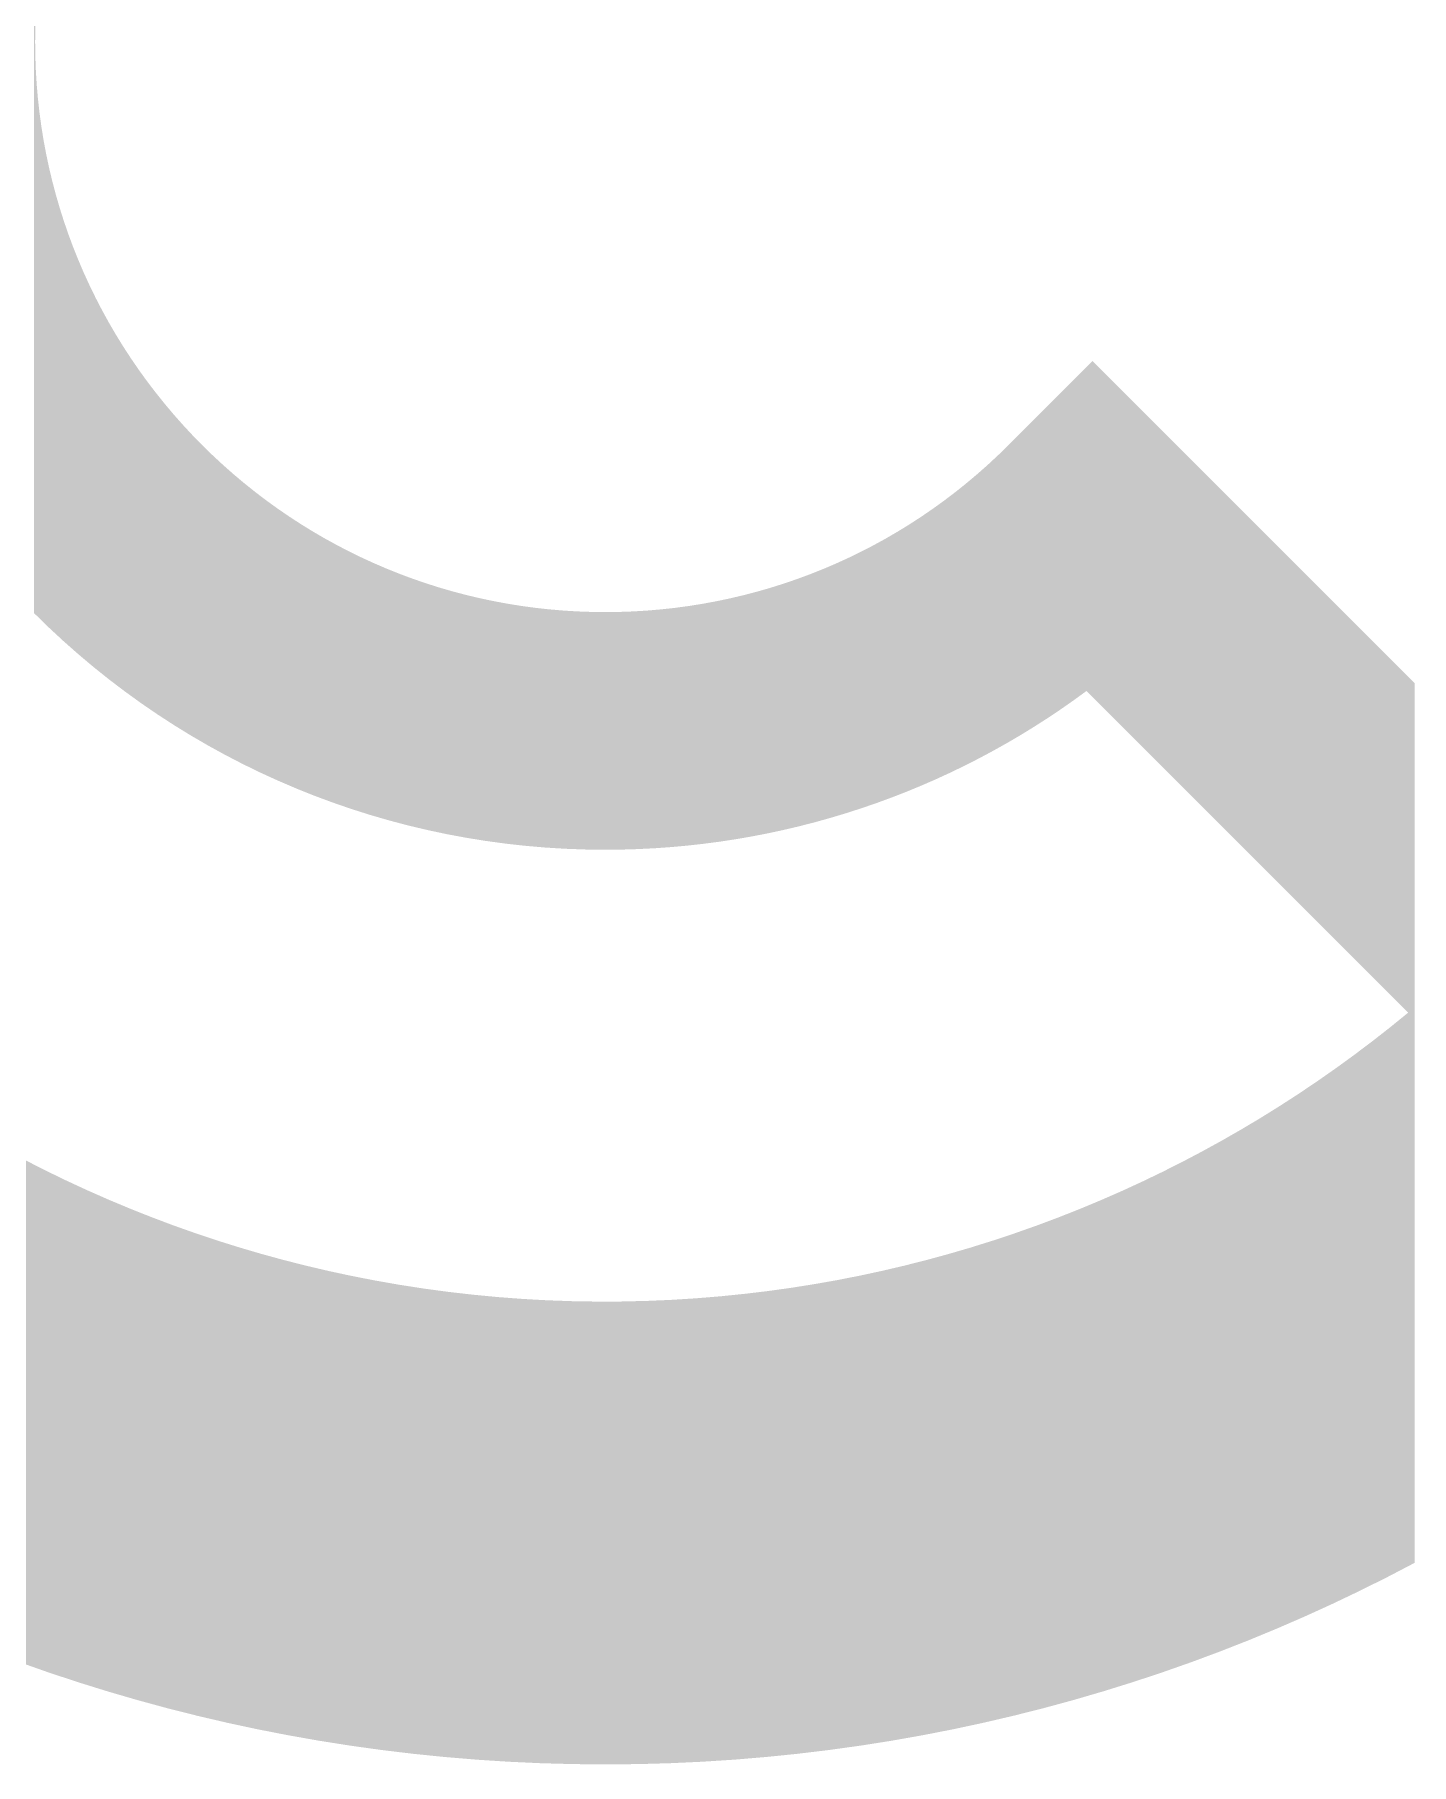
# Model space of a CAD drawing. Extents: x -428 to -172, y -41 to 60.
# Drawn here: x -302.97 to -295.82, y -8.94 to 0.04 of the extents above; entities that cross this region are included whole.
import ezdxf

# ---------------------------------------------------------------- set-up
doc = ezdxf.new("R2010")
doc.units = 0
doc.layers.add('ACRYLIC_BOTTOM$GRAVING', color=7, linetype='CONTINUOUS')

# ---------------------------------------------------------------- blocks, each defined once
blk = doc.blocks.new('*U3')
at = {"layer": 'ACRYLIC_BOTTOM$GRAVING', "linetype": 'CONTINUOUS'}
for points in [[(-302.9638, -2.9689), (-302.9694, 2.9635), (-302.9638, 2.969)], [(-302.9694, -2.9635), (-302.9694, 2.9635), (-302.9638, -2.9689)], [(-302.9638, 0), (-302.9638, 2.969), (-302.9629, 0.0759)], [(-302.9638, -2.9689), (-302.9638, 0), (-302.9629, -2.9698)], [(-302.9629, -2.9698), (-302.9638, 0), (-302.9629, -0.0737)], [(-302.9629, -2.9698), (-302.9629, -0.0737), (-302.9602, -2.9724)], [(-302.9602, -2.9724), (-302.9629, -0.0737), (-302.9602, -0.1472)], [(-302.9602, -2.9724), (-302.9602, -0.1472), (-302.9557, -2.9768)], [(-302.9557, -2.9768), (-302.9602, -0.1472), (-302.9557, -0.2203)], [(-302.9557, -2.9768), (-302.9557, -0.2203), (-302.9495, -2.983)], [(-302.9495, -2.983), (-302.9557, -0.2203), (-302.9495, -0.2932)], [(-302.9495, -2.983), (-302.9495, -0.2932), (-302.9414, -2.9908)], [(-302.9414, -2.9908), (-302.9495, -0.2932), (-302.9414, -0.3657)], [(-302.9414, -2.9908), (-302.9414, -0.3657), (-302.9316, -3.0004)], [(-302.9316, -3.0004), (-302.9414, -0.3657), (-302.9316, -0.4378)], [(-302.9316, -3.0004), (-302.9316, -0.4378), (-302.9201, -3.0117)], [(-302.9201, -3.0117), (-302.9316, -0.4378), (-302.9201, -0.5095)], [(-302.9201, -3.0117), (-302.9201, -0.5095), (-302.9068, -3.0246)], [(-302.9068, -3.0246), (-302.9201, -0.5095), (-302.9068, -0.5808)], [(-302.9068, -3.0246), (-302.9068, -0.5808), (-302.8947, -3.0364)], [(-302.8947, -3.0364), (-302.9068, -0.5808), (-302.8947, -0.6376)], [(-302.8947, -3.0364), (-302.8947, -0.6376), (-302.8918, -3.0391)], [(-302.8918, -3.0391), (-302.8947, -0.6376), (-302.8918, -0.6516)], [(-302.8918, -3.0391), (-302.8918, -0.6516), (-302.875, -3.0547)], [(-302.875, -3.0547), (-302.8918, -0.6516), (-302.875, -0.7219)], [(-302.875, -3.0547), (-302.875, -0.7219), (-302.8566, -3.0718)], [(-302.8566, -3.0718), (-302.875, -0.7219), (-302.8566, -0.7917)], [(-302.8566, -3.0718), (-302.8566, -0.7917), (-302.8365, -3.0904)], [(-302.8365, -3.0904), (-302.8566, -0.7917), (-302.8365, -0.861)], [(-302.8365, -3.0904), (-302.8365, -0.861), (-302.8185, -3.1072)], [(-302.8185, -3.1072), (-302.8365, -0.861), (-302.8185, -0.9179)], [(-302.8185, -3.1072), (-302.8185, -0.9179), (-302.8147, -3.1105)], [(-302.8147, -3.1105), (-302.8185, -0.9179), (-302.8147, -0.9297)], [(-302.8147, -3.1105), (-302.8147, -0.9297), (-302.7913, -3.1312)], [(-302.7913, -3.1312), (-302.8147, -0.9297), (-302.7913, -0.9979)], [(-302.7913, -3.1312), (-302.7913, -0.9979), (-302.7662, -3.1534)], [(-302.7662, -3.1534), (-302.7913, -0.9979), (-302.7662, -1.0654)], [(-302.7662, -3.1534), (-302.7662, -1.0654), (-302.7407, -3.1759)], [(-302.7407, -3.1759), (-302.7662, -1.0654), (-302.7407, -1.129)], [(-302.7407, -3.1759), (-302.7407, -1.129), (-302.7394, -3.177)], [(-302.7394, -3.177), (-302.7407, -1.129), (-302.7394, -1.1322)], [(-302.7394, -3.177), (-302.7394, -1.1322), (-302.7111, -3.2009)], [(-302.7111, -3.2009), (-302.7394, -1.1322), (-302.7111, -1.1984)], [(-302.7111, -3.2009), (-302.7111, -1.1984), (-302.6811, -3.2261)], [(-302.6811, -3.2261), (-302.7111, -1.1984), (-302.6811, -1.2639)], [(-302.6811, -3.2261), (-302.6811, -1.2639), (-302.6615, -3.2426)], [(-302.6615, -3.2426), (-302.6811, -1.2639), (-302.6615, -1.304)], [(-302.6615, -3.2426), (-302.6615, -1.304), (-302.6495, -3.2522)], [(-302.6495, -3.2522), (-302.6615, -1.304), (-302.6495, -1.3286)], [(-302.6495, -3.2522), (-302.6495, -1.3286), (-302.6163, -3.2788)], [(-302.6163, -3.2788), (-302.6495, -1.3286), (-302.6163, -1.3926)], [(-302.6163, -3.2788), (-302.6163, -1.3926), (-302.5815, -3.3066)], [(-302.5815, -3.3066), (-302.6163, -1.3926), (-302.5815, -1.4558)], [(-302.5815, -3.3066), (-302.5815, -1.4558), (-302.5808, -3.3071)], [(-302.5808, -3.3071), (-302.5815, -1.4558), (-302.5808, -1.457)], [(-302.5808, -3.3071), (-302.5808, -1.457), (-302.5451, -3.3343)], [(-302.5451, -3.3343), (-302.5808, -1.457), (-302.5451, -1.5182)], [(-302.5451, -3.3343), (-302.5451, -1.5182), (-302.5072, -3.3631)], [(-302.5072, -3.3631), (-302.5451, -1.5182), (-302.5072, -1.5798)], [(-302.5072, -3.3631), (-302.5072, -1.5798), (-302.4988, -3.3695)], [(-302.4988, -3.3695), (-302.5072, -1.5798), (-302.4988, -1.5928)], [(-302.4988, -3.3695), (-302.4988, -1.5928), (-302.4677, -3.3919)], [(-302.4677, -3.3919), (-302.4988, -1.5928), (-302.4677, -1.6405)], [(-302.4677, -3.3919), (-302.4677, -1.6405), (-302.4267, -3.4216)], [(-302.4267, -3.4216), (-302.4677, -1.6405), (-302.4267, -1.7003)], [(-302.4267, -3.4216), (-302.4267, -1.7003), (-302.4154, -3.4298)], [(-302.4154, -3.4298), (-302.4267, -1.7003), (-302.4154, -1.716)], [(-297.51, -3.3675), (-297.5779, -1.7552), (-297.51, -1.6873)], [(-297.4782, -3.3993), (-297.51, -1.6873), (-297.4782, -1.6555)], [(-297.51, -3.3675), (-297.51, -1.6873), (-297.4782, -3.3993)], [(-297.4782, -3.3993), (-297.4782, -1.6555), (-295.8412, -5.0363)], [(-295.8412, -5.0363), (-297.4782, -1.6555), (-295.8412, -3.2924)], [(-302.4154, -3.4298), (-302.4154, -1.716), (-302.3842, -3.4512)], [(-302.3842, -3.4512), (-302.4154, -1.716), (-302.3842, -1.7592)], [(-302.3842, -3.4512), (-302.3842, -1.7592), (-302.3401, -3.4814)], [(-302.3401, -3.4814), (-302.3842, -1.7592), (-302.3401, -1.8171)], [(-297.5779, -3.4169), (-297.6466, -1.8238), (-297.5779, -1.7552)], [(-297.5779, -3.4169), (-297.5779, -1.7552), (-297.51, -3.3675)], [(-302.3401, -3.4814), (-302.3401, -1.8171), (-302.3306, -3.4879)], [(-302.3306, -3.4879), (-302.3401, -1.8171), (-302.3306, -1.829)], [(-302.3306, -3.4879), (-302.3306, -1.829), (-302.2946, -3.5113)], [(-302.2946, -3.5113), (-302.3306, -1.829), (-302.2946, -1.874)], [(-302.2946, -3.5113), (-302.2946, -1.874), (-302.2475, -3.5419)], [(-302.2475, -3.5419), (-302.2946, -1.874), (-302.2475, -1.93)], [(-297.6466, -3.4648), (-297.716, -1.8932), (-297.6466, -1.8238)], [(-297.6466, -3.4648), (-297.6466, -1.8238), (-297.5779, -3.4169)], [(-302.2475, -3.5419), (-302.2475, -1.93), (-302.2446, -3.5438)], [(-302.2446, -3.5438), (-302.2475, -1.93), (-302.2446, -1.9333)], [(-302.2446, -3.5438), (-302.2446, -1.9333), (-302.199, -3.5719)], [(-302.199, -3.5719), (-302.2446, -1.9333), (-302.199, -1.9849)], [(-297.7861, -3.556), (-297.8568, -2.0341), (-297.7861, -1.9633)], [(-297.716, -3.5111), (-297.7861, -1.9633), (-297.716, -1.8932)], [(-297.7861, -3.556), (-297.7861, -1.9633), (-297.716, -3.5111)], [(-297.716, -3.5111), (-297.716, -1.8932), (-297.6466, -3.4648)], [(-302.199, -3.5719), (-302.199, -1.9849), (-302.1574, -3.5976)], [(-302.1574, -3.5976), (-302.199, -1.9849), (-302.1574, -2.0298)], [(-302.1574, -3.5976), (-302.1574, -2.0298), (-302.149, -3.6024)], [(-302.149, -3.6024), (-302.1574, -2.0298), (-302.149, -2.0388)], [(-302.149, -3.6024), (-302.149, -2.0388), (-302.0975, -3.6324)], [(-302.0975, -3.6324), (-302.149, -2.0388), (-302.0975, -2.0915)], [(-297.8568, -3.5993), (-297.9143, -2.0915), (-297.8568, -2.0341)], [(-297.8568, -3.5993), (-297.8568, -2.0341), (-297.7861, -3.556)], [(-302.0975, -3.6324), (-302.0975, -2.0915), (-302.0689, -3.6491)], [(-302.0689, -3.6491), (-302.0975, -2.0915), (-302.0689, -2.1195)], [(-302.0689, -3.6491), (-302.0689, -2.1195), (-302.0448, -3.6623)], [(-302.0448, -3.6623), (-302.0689, -2.1195), (-302.0448, -2.143)], [(-302.0448, -3.6623), (-302.0448, -2.143), (-301.9909, -3.692)], [(-301.9909, -3.692), (-302.0448, -2.143), (-301.9909, -2.193)], [(-297.9679, -3.6631), (-298.0004, -2.174), (-297.9679, -2.1438)], [(-297.9283, -3.641), (-297.9679, -2.1438), (-297.9283, -2.1052)], [(-297.9679, -3.6631), (-297.9679, -2.1438), (-297.9283, -3.641)], [(-297.9143, -3.6329), (-297.9283, -2.1052), (-297.9143, -2.0915)], [(-297.9283, -3.641), (-297.9283, -2.1052), (-297.9143, -3.6329)], [(-297.9143, -3.6329), (-297.9143, -2.0915), (-297.8568, -3.5993)], [(-301.9909, -3.692), (-301.9909, -2.193), (-301.9793, -3.6984)], [(-301.9793, -3.6984), (-301.9909, -2.193), (-301.9793, -2.2033)], [(-301.9793, -3.6984), (-301.9793, -2.2033), (-301.936, -3.7208)], [(-301.936, -3.7208), (-301.9793, -2.2033), (-301.936, -2.2416)], [(-301.936, -3.7208), (-301.936, -2.2416), (-301.8886, -3.7454)], [(-301.8886, -3.7454), (-301.936, -2.2416), (-301.8886, -2.2815)], [(-298.078, -3.7225), (-298.1344, -2.291), (-298.078, -2.2436)], [(-298.073, -3.72), (-298.078, -2.2436), (-298.073, -2.2392)], [(-298.078, -3.7225), (-298.078, -2.2436), (-298.073, -3.72)], [(-298.0224, -3.693), (-298.073, -2.2392), (-298.0224, -2.1945)], [(-298.073, -3.72), (-298.073, -2.2392), (-298.0224, -3.693)], [(-298.0004, -3.6813), (-298.0224, -2.1945), (-298.0004, -2.174)], [(-298.0224, -3.693), (-298.0224, -2.1945), (-298.0004, -3.6813)], [(-298.0004, -3.6813), (-298.0004, -2.174), (-297.9679, -3.6631)], [(-301.8886, -3.7454), (-301.8886, -2.2815), (-301.8801, -3.7496)], [(-301.8801, -3.7496), (-301.8886, -2.2815), (-301.8801, -2.2887)], [(-301.8801, -3.7496), (-301.8801, -2.2887), (-301.8232, -3.7773)], [(-301.8232, -3.7773), (-301.8801, -2.2887), (-301.8232, -2.3342)], [(-298.1463, -3.7572), (-298.1917, -2.3368), (-298.1463, -2.3005)], [(-298.1344, -3.7511), (-298.1463, -2.3005), (-298.1344, -2.291)], [(-298.1463, -3.7572), (-298.1463, -2.3005), (-298.1344, -3.7511)], [(-298.1344, -3.7511), (-298.1344, -2.291), (-298.078, -3.7225)], [(-301.8232, -3.7773), (-301.8232, -2.3342), (-301.7968, -3.7902)], [(-301.7968, -3.7902), (-301.8232, -2.3342), (-301.7968, -2.3543)], [(-301.7968, -3.7902), (-301.7968, -2.3543), (-301.7652, -3.8047)], [(-301.7652, -3.8047), (-301.7968, -2.3543), (-301.7652, -2.3783)], [(-301.7652, -3.8047), (-301.7652, -2.3783), (-301.7064, -3.8316)], [(-301.7064, -3.8316), (-301.7652, -2.3783), (-301.7064, -2.4208)], [(-301.7064, -3.8316), (-301.7064, -2.4208), (-301.7039, -3.8327)], [(-301.7039, -3.8327), (-301.7064, -2.4208), (-301.7039, -2.4225)], [(-301.7039, -3.8327), (-301.7039, -2.4225), (-301.6465, -3.8573)], [(-301.6465, -3.8573), (-301.7039, -2.4225), (-301.6465, -2.4619)], [(-298.2945, -3.827), (-298.309, -2.4235), (-298.2945, -2.4132)], [(-298.2499, -3.8065), (-298.2945, -2.4132), (-298.2499, -2.381)], [(-298.2945, -3.827), (-298.2945, -2.4132), (-298.2499, -3.8065)], [(-298.2202, -3.7929), (-298.2499, -2.381), (-298.2202, -2.3584)], [(-298.2499, -3.8065), (-298.2499, -2.381), (-298.2202, -3.7929)], [(-298.1917, -3.7791), (-298.2202, -2.3584), (-298.1917, -2.3368)], [(-298.2202, -3.7929), (-298.2202, -2.3584), (-298.1917, -3.7791)], [(-298.1917, -3.7791), (-298.1917, -2.3368), (-298.1463, -3.7572)], [(-301.6465, -3.8573), (-301.6465, -2.4619), (-301.6101, -3.8729)], [(-301.6101, -3.8729), (-301.6465, -2.4619), (-301.6101, -2.4856)], [(-301.6101, -3.8729), (-301.6101, -2.4856), (-301.5859, -3.8826)], [(-301.5859, -3.8826), (-301.6101, -2.4856), (-301.5859, -2.5014)], [(-301.5859, -3.8826), (-301.5859, -2.5014), (-301.5243, -3.9073)], [(-301.5243, -3.9073), (-301.5859, -2.5014), (-301.5243, -2.5393)], [(-298.4294, -3.8843), (-298.4448, -2.5133), (-298.4294, -2.5038)], [(-298.3695, -3.8596), (-298.4294, -2.5038), (-298.3695, -2.4649)], [(-298.4294, -3.8843), (-298.4294, -2.5038), (-298.3695, -3.8596)], [(-298.3688, -3.8593), (-298.3695, -2.4649), (-298.3688, -2.4645)], [(-298.3695, -3.8596), (-298.3695, -2.4649), (-298.3688, -3.8593)], [(-298.309, -3.8333), (-298.3688, -2.4645), (-298.309, -2.4235)], [(-298.3688, -3.8593), (-298.3688, -2.4645), (-298.309, -3.8333)], [(-298.309, -3.8333), (-298.309, -2.4235), (-298.2945, -3.827)], [(-301.5243, -3.9073), (-301.5243, -2.5393), (-301.5153, -3.9108)], [(-301.5153, -3.9108), (-301.5243, -2.5393), (-301.5153, -2.5445)], [(-301.5153, -3.9108), (-301.5153, -2.5445), (-301.4619, -3.9307)], [(-301.4619, -3.9307), (-301.5153, -2.5445), (-301.4619, -2.5757)], [(-301.4619, -3.9307), (-301.4619, -2.5757), (-301.4196, -3.9464)], [(-301.4196, -3.9464), (-301.4619, -2.5757), (-301.4196, -2.5989)], [(-301.4196, -3.9464), (-301.4196, -2.5989), (-301.3987, -3.9536)], [(-301.3987, -3.9536), (-301.4196, -2.5989), (-301.3987, -2.6104)], [(-298.597, -3.9482), (-298.6154, -2.6119), (-298.597, -2.6018)], [(-298.5527, -3.9319), (-298.597, -2.6018), (-298.5527, -2.5775)], [(-298.597, -3.9482), (-298.597, -2.6018), (-298.5527, -3.9319)], [(-298.5207, -3.9202), (-298.5527, -2.5775), (-298.5207, -2.5589)], [(-298.5527, -3.9319), (-298.5527, -2.5775), (-298.5207, -3.9202)], [(-298.4907, -3.9085), (-298.5207, -2.5589), (-298.4907, -2.5414)], [(-298.5207, -3.9202), (-298.5207, -2.5589), (-298.4907, -3.9085)], [(-298.4448, -3.8907), (-298.4907, -2.5414), (-298.4448, -2.5133)], [(-298.4907, -3.9085), (-298.4907, -2.5414), (-298.4448, -3.8907)], [(-298.4448, -3.8907), (-298.4448, -2.5133), (-298.4294, -3.8843)], [(-301.3987, -3.9536), (-301.3987, -2.6104), (-301.3346, -3.9757)], [(-301.3346, -3.9757), (-301.3987, -2.6104), (-301.3346, -2.6437)], [(-301.3346, -3.9757), (-301.3346, -2.6437), (-301.323, -3.9797)], [(-301.323, -3.9797), (-301.3346, -2.6437), (-301.323, -2.6493)], [(-301.323, -3.9797), (-301.323, -2.6493), (-301.2699, -3.9965)], [(-301.2699, -3.9965), (-301.323, -2.6493), (-301.2699, -2.6753)], [(-301.2699, -3.9965), (-301.2699, -2.6753), (-301.2256, -4.0106)], [(-301.2256, -4.0106), (-301.2699, -2.6753), (-301.2256, -2.6955)], [(-298.7549, -4.0009), (-298.8072, -2.7053), (-298.7549, -2.6814)], [(-298.7427, -3.9969), (-298.7549, -2.6814), (-298.7427, -2.6758)], [(-298.7549, -4.0009), (-298.7549, -2.6814), (-298.7427, -3.9969)], [(-298.6787, -3.9762), (-298.7427, -2.6758), (-298.6787, -2.6446)], [(-298.7427, -3.9969), (-298.7427, -2.6758), (-298.6787, -3.9762)], [(-298.6738, -3.9746), (-298.6787, -2.6446), (-298.6738, -2.6421)], [(-298.6787, -3.9762), (-298.6787, -2.6446), (-298.6738, -3.9746)], [(-298.6154, -3.9545), (-298.6738, -2.6421), (-298.6154, -2.6119)], [(-298.6738, -3.9746), (-298.6738, -2.6421), (-298.6154, -3.9545)], [(-298.6154, -3.9545), (-298.6154, -2.6119), (-298.597, -3.9482)], [(-301.2256, -4.0106), (-301.2256, -2.6955), (-301.2044, -4.0167)], [(-301.2044, -4.0167), (-301.2256, -2.6955), (-301.2044, -2.7053)], [(-301.2044, -4.0167), (-301.2044, -2.7053), (-301.1382, -4.0359)], [(-301.1382, -4.0359), (-301.2044, -2.7053), (-301.1382, -2.7337)], [(-301.1382, -4.0359), (-301.1382, -2.7337), (-301.1274, -4.0391)], [(-301.1274, -4.0391), (-301.1382, -2.7337), (-301.1274, -2.738)], [(-301.1274, -4.0391), (-301.1274, -2.738), (-301.0713, -4.0539)], [(-301.0713, -4.0539), (-301.1274, -2.738), (-301.0713, -2.7604)], [(-301.0713, -4.0539), (-301.0713, -2.7604), (-301.0284, -4.0652)], [(-301.0284, -4.0652), (-301.0713, -2.7604), (-301.0284, -2.7764)], [(-301.0284, -4.0652), (-301.0284, -2.7764), (-301.0038, -4.071)], [(-301.0038, -4.071), (-301.0284, -2.7764), (-301.0038, -2.7855)], [(-298.9403, -4.0539), (-299.0007, -2.7828), (-298.9403, -2.7604)], [(-298.9184, -4.0483), (-298.9403, -2.7604), (-298.9184, -2.7516)], [(-298.9403, -4.0539), (-298.9403, -2.7604), (-298.9184, -4.0483)], [(-298.8723, -4.0354), (-298.9184, -2.7516), (-298.8723, -2.7332)], [(-298.9184, -4.0483), (-298.9184, -2.7516), (-298.8723, -4.0354)], [(-298.8365, -4.0254), (-298.8723, -2.7332), (-298.8365, -2.7179)], [(-298.8723, -4.0354), (-298.8723, -2.7332), (-298.8365, -4.0254)], [(-298.8072, -4.0166), (-298.8365, -2.7179), (-298.8072, -2.7053)], [(-298.8365, -4.0254), (-298.8365, -2.7179), (-298.8072, -4.0166)], [(-298.8072, -4.0166), (-298.8072, -2.7053), (-298.7549, -4.0009)], [(-301.0038, -4.071), (-301.0038, -2.7855), (-300.9356, -4.0872)], [(-300.9356, -4.0872), (-301.0038, -2.7855), (-300.9356, -2.809)], [(-300.9356, -4.0872), (-300.9356, -2.809), (-300.9287, -4.0889)], [(-300.9287, -4.0889), (-300.9356, -2.809), (-300.9287, -2.8112)], [(-300.9287, -4.0889), (-300.9287, -2.8112), (-300.8669, -4.102)], [(-300.8669, -4.102), (-300.9287, -2.8112), (-300.8669, -2.8308)], [(-300.8669, -4.102), (-300.8669, -2.8308), (-300.8284, -4.1102)], [(-300.8284, -4.1102), (-300.8669, -2.8308), (-300.8284, -2.8419)], [(-300.8284, -4.1102), (-300.8284, -2.8419), (-300.7976, -4.1159)], [(-300.7976, -4.1159), (-300.8284, -2.8419), (-300.7976, -2.8509)], [(-300.7976, -4.1159), (-300.7976, -2.8509), (-300.7277, -4.1289)], [(-300.7277, -4.1289), (-300.7976, -2.8509), (-300.7277, -2.8693)], [(-300.7277, -4.1289), (-300.7277, -2.8693), (-300.7274, -4.129)], [(-300.7274, -4.129), (-300.7277, -2.8693), (-300.7274, -2.8694)], [(-300.7274, -4.129), (-300.7274, -2.8694), (-300.6574, -4.1403)], [(-300.6574, -4.1403), (-300.7274, -2.8694), (-300.6574, -2.886)], [(-299.288, -4.1294), (-299.3329, -2.8808), (-299.288, -2.8702)], [(-299.2495, -4.1227), (-299.288, -2.8702), (-299.2495, -2.8601)], [(-299.288, -4.1294), (-299.288, -2.8702), (-299.2495, -4.1227)], [(-299.2176, -4.1166), (-299.2495, -2.8601), (-299.2176, -2.8518)], [(-299.2495, -4.1227), (-299.2495, -2.8601), (-299.2176, -4.1166)], [(-299.1663, -4.1067), (-299.2176, -2.8518), (-299.1663, -2.837)], [(-299.2176, -4.1166), (-299.2176, -2.8518), (-299.1663, -4.1067)], [(-299.1476, -4.1027), (-299.1663, -2.837), (-299.1476, -2.8316)], [(-299.1663, -4.1067), (-299.1663, -2.837), (-299.1476, -4.1027)], [(-299.0833, -4.0889), (-299.1476, -2.8316), (-299.0833, -2.8113)], [(-299.1476, -4.1027), (-299.1476, -2.8316), (-299.0833, -4.0889)], [(-299.078, -4.0876), (-299.0833, -2.8113), (-299.078, -2.8096)], [(-299.0833, -4.0889), (-299.0833, -2.8113), (-299.078, -4.0876)], [(-299.0089, -4.0714), (-299.078, -2.8096), (-299.0089, -2.7859)], [(-299.078, -4.0876), (-299.078, -2.8096), (-299.0089, -4.0714)], [(-299.0007, -4.0694), (-299.0089, -2.7859), (-299.0007, -2.7828)], [(-299.0089, -4.0714), (-299.0089, -2.7859), (-299.0007, -4.0694)], [(-299.0007, -4.0694), (-299.0007, -2.7828), (-298.9403, -4.0539)], [(-300.6574, -4.1403), (-300.6574, -2.886), (-300.6258, -4.1454)], [(-300.6258, -4.1454), (-300.6574, -2.886), (-300.6258, -2.8927)], [(-300.6258, -4.1454), (-300.6258, -2.8927), (-300.5865, -4.1507)], [(-300.5865, -4.1507), (-300.6258, -2.8927), (-300.5865, -2.901)], [(-300.5865, -4.1507), (-300.5865, -2.901), (-300.5236, -4.1593)], [(-300.5236, -4.1593), (-300.5865, -2.901), (-300.5236, -2.9128)], [(-300.5236, -4.1593), (-300.5236, -2.9128), (-300.5153, -4.1602)], [(-300.5153, -4.1602), (-300.5236, -2.9128), (-300.5153, -2.9143)], [(-300.5153, -4.1602), (-300.5153, -2.9143), (-300.4435, -4.1682)], [(-300.4435, -4.1682), (-300.5153, -2.9143), (-300.4435, -2.9259)], [(-300.4435, -4.1682), (-300.4435, -2.9259), (-300.4209, -4.1707)], [(-300.4209, -4.1707), (-300.4435, -2.9259), (-300.4209, -2.929)], [(-300.4209, -4.1707), (-300.4209, -2.929), (-300.3714, -4.175)], [(-300.3714, -4.175), (-300.4209, -2.929), (-300.3714, -2.9357)], [(-300.3714, -4.175), (-300.3714, -2.9357), (-300.3178, -4.1796)], [(-300.3178, -4.1796), (-300.3714, -2.9357), (-300.3178, -2.9417)], [(-300.3178, -4.1796), (-300.3178, -2.9417), (-300.2989, -4.1808)], [(-300.2989, -4.1808), (-300.3178, -2.9417), (-300.2989, -2.9437)], [(-300.2989, -4.1808), (-300.2989, -2.9437), (-300.2261, -4.1852)], [(-300.2261, -4.1852), (-300.2989, -2.9437), (-300.2261, -2.95)], [(-300.2261, -4.1852), (-300.2261, -2.95), (-300.2142, -4.186)], [(-300.2142, -4.186), (-300.2261, -2.95), (-300.2142, -2.9508)], [(-300.2142, -4.186), (-300.2142, -2.9508), (-300.153, -4.1882)], [(-300.153, -4.1882), (-300.2142, -2.9508), (-300.153, -2.9545)], [(-300.153, -4.1882), (-300.153, -2.9545), (-300.1102, -4.1898)], [(-300.1102, -4.1898), (-300.153, -2.9545), (-300.1102, -2.9561)], [(-300.1102, -4.1898), (-300.1102, -2.9561), (-300.0795, -4.1902)], [(-300.0795, -4.1902), (-300.1102, -2.9561), (-300.0795, -2.9572)], [(-300.0795, -4.1902), (-300.0795, -2.9572), (-300.0059, -4.1911)], [(-300.0059, -4.1911), (-300.0795, -2.9572), (-300.0059, -2.9581)], [(-299.9335, -4.1904), (-300.0059, -2.9581), (-299.9335, -2.9573)], [(-300.0059, -4.1911), (-300.0059, -2.9581), (-299.9335, -4.1904)], [(-299.9214, -4.1903), (-299.9335, -2.9573), (-299.9214, -2.9568)], [(-299.9335, -4.1904), (-299.9335, -2.9573), (-299.9214, -4.1903)], [(-299.8611, -4.1885), (-299.9214, -2.9568), (-299.8611, -2.9546)], [(-299.9214, -4.1903), (-299.9214, -2.9568), (-299.8611, -4.1885)], [(-299.8371, -4.1877), (-299.8611, -2.9546), (-299.8371, -2.9532)], [(-299.8611, -4.1885), (-299.8611, -2.9546), (-299.8371, -4.1877)], [(-299.7889, -4.1853), (-299.8371, -2.9532), (-299.7889, -2.9502)], [(-299.8371, -4.1877), (-299.8371, -2.9532), (-299.7889, -4.1853)], [(-299.7527, -4.1835), (-299.7889, -2.9502), (-299.7527, -2.9471)], [(-299.7889, -4.1853), (-299.7889, -2.9502), (-299.7527, -4.1835)], [(-299.7167, -4.181), (-299.7527, -2.9471), (-299.7167, -2.9441)], [(-299.7527, -4.1835), (-299.7527, -2.9471), (-299.7167, -4.181)], [(-299.6685, -4.1776), (-299.7167, -2.9441), (-299.6685, -2.9388)], [(-299.7167, -4.181), (-299.7167, -2.9441), (-299.6685, -4.1776)], [(-299.6447, -4.1755), (-299.6685, -2.9388), (-299.6447, -2.9362)], [(-299.6685, -4.1776), (-299.6685, -2.9388), (-299.6447, -4.1755)], [(-299.5844, -4.17), (-299.6447, -2.9362), (-299.5844, -2.928)], [(-299.6447, -4.1755), (-299.6447, -2.9362), (-299.5844, -4.17)], [(-299.5728, -4.1687), (-299.5844, -2.928), (-299.5728, -2.9265)], [(-299.5844, -4.17), (-299.5844, -2.928), (-299.5728, -4.1687)], [(-299.5012, -4.1608), (-299.5728, -2.9265), (-299.5012, -2.9151)], [(-299.5728, -4.1687), (-299.5728, -2.9265), (-299.5012, -4.1608)], [(-299.5004, -4.1607), (-299.5012, -2.9151), (-299.5004, -2.9149)], [(-299.5012, -4.1608), (-299.5012, -2.9151), (-299.5004, -4.1607)], [(-299.4298, -4.1515), (-299.5004, -2.9149), (-299.4298, -2.9019)], [(-299.5004, -4.1607), (-299.5004, -2.9149), (-299.4298, -4.1515)], [(-299.4165, -4.1498), (-299.4298, -2.9019), (-299.4165, -2.8991)], [(-299.4298, -4.1515), (-299.4298, -2.9019), (-299.4165, -4.1498)], [(-299.3588, -4.141), (-299.4165, -2.8991), (-299.3588, -2.8869)], [(-299.4165, -4.1498), (-299.4165, -2.8991), (-299.3588, -4.141)], [(-299.3329, -4.1371), (-299.3588, -2.8869), (-299.3329, -2.8808)], [(-299.3588, -4.141), (-299.3588, -2.8869), (-299.3329, -4.1371)], [(-299.3329, -4.1371), (-299.3329, -2.8808), (-299.288, -4.1294)], [(-295.8412, -7.9083), (-295.8412, -3.2924), (-295.8074, -7.8906)], [(-295.8074, -7.8906), (-295.8412, -3.2924), (-295.8074, -3.3262)], [(-295.9334, -7.9564), (-295.9472, -5.1221), (-295.9334, -5.1113)], [(-295.8412, -7.9083), (-295.9334, -5.1113), (-295.8412, -5.0363)], [(-295.9334, -7.9564), (-295.9334, -5.1113), (-295.8412, -7.9083)], [(-296.0267, -8.0033), (-296.0885, -5.2309), (-296.0267, -5.1844)], [(-295.9472, -7.9636), (-296.0267, -5.1844), (-295.9472, -5.1221)], [(-296.0267, -8.0033), (-296.0267, -5.1844), (-295.9472, -7.9636)], [(-295.9472, -7.9636), (-295.9472, -5.1221), (-295.9334, -7.9564)], [(-296.1211, -8.0497), (-296.2166, -5.3249), (-296.1211, -5.2556)], [(-296.0885, -8.0342), (-296.1211, -5.2556), (-296.0885, -5.2309)], [(-296.1211, -8.0497), (-296.1211, -5.2556), (-296.0885, -8.0342)], [(-296.0885, -8.0342), (-296.0885, -5.2309), (-296.0267, -8.0033)], [(-296.2311, -8.1023), (-296.313, -5.3923), (-296.2311, -5.3351)], [(-296.2166, -8.0953), (-296.2311, -5.3351), (-296.2166, -5.3249)], [(-296.2311, -8.1023), (-296.2311, -5.3351), (-296.2166, -8.0953)], [(-296.2166, -8.0953), (-296.2166, -5.3249), (-296.1211, -8.0497)], [(-296.4104, -8.1833), (-296.5088, -5.5215), (-296.4104, -5.4579)], [(-296.3752, -8.1679), (-296.4104, -5.4579), (-296.3752, -5.4342)], [(-296.4104, -8.1833), (-296.4104, -5.4579), (-296.3752, -8.1679)], [(-296.313, -8.1396), (-296.3752, -5.4342), (-296.313, -5.3923)], [(-296.3752, -8.1679), (-296.3752, -5.4342), (-296.313, -8.1396)], [(-296.313, -8.1396), (-296.313, -5.3923), (-296.2311, -8.1023)], [(-296.5205, -8.2311), (-296.6081, -5.5833), (-296.5205, -5.5288)], [(-296.5088, -8.226), (-296.5205, -5.5288), (-296.5088, -5.5215)], [(-296.5205, -8.2311), (-296.5205, -5.5288), (-296.5088, -8.226)], [(-296.5088, -8.226), (-296.5088, -5.5215), (-296.4104, -8.1833)], [(-296.7083, -8.3079), (-296.8094, -5.701), (-296.7083, -5.6431)], [(-296.6672, -8.2918), (-296.7083, -5.6431), (-296.6672, -5.6186)], [(-296.7083, -8.3079), (-296.7083, -5.6431), (-296.6672, -8.2918)], [(-296.6081, -8.2673), (-296.6672, -5.6186), (-296.6081, -5.5833)], [(-296.6672, -8.2918), (-296.6672, -5.6186), (-296.6081, -8.2673)], [(-296.6081, -8.2673), (-296.6081, -5.5833), (-296.5205, -8.2311)], [(-296.8152, -8.3499), (-296.9114, -5.757), (-296.8152, -5.7042)], [(-296.8094, -8.3476), (-296.8152, -5.7042), (-296.8094, -5.701)], [(-296.8152, -8.3499), (-296.8152, -5.7042), (-296.8094, -8.3476)], [(-296.8094, -8.3476), (-296.8094, -5.701), (-296.7083, -8.3079)], [(-303.0219, -8.4143), (-303.0219, -5.798), (-302.9131, -8.4526)], [(-302.9131, -8.4526), (-303.0219, -5.798), (-302.9131, -5.8534)], [(-297.0141, -8.4229), (-297.115, -5.8619), (-297.0141, -5.8111)], [(-296.9645, -8.4055), (-297.0141, -5.8111), (-296.9645, -5.785)], [(-297.0141, -8.4229), (-297.0141, -5.8111), (-296.9645, -8.4055)], [(-296.9114, -8.3857), (-296.9645, -5.785), (-296.9114, -5.757)], [(-296.9645, -8.4055), (-296.9645, -5.785), (-296.9114, -8.3857)], [(-296.9114, -8.3857), (-296.9114, -5.757), (-296.8152, -8.3499)], [(-302.9131, -8.4526), (-302.9131, -5.8534), (-302.8965, -8.4585)], [(-302.8965, -8.4585), (-302.9131, -5.8534), (-302.8965, -5.8615)], [(-302.8965, -8.4585), (-302.8965, -5.8615), (-302.8035, -8.4893)], [(-302.8035, -8.4893), (-302.8965, -5.8615), (-302.8035, -5.9067)], [(-302.8035, -8.4893), (-302.8035, -5.9067), (-302.7448, -8.5088)], [(-302.7448, -8.5088), (-302.8035, -5.9067), (-302.7448, -5.9339)], [(-297.222, -8.4939), (-297.2667, -5.9341), (-297.222, -5.9135)], [(-297.1177, -8.4593), (-297.222, -5.9135), (-297.1177, -5.8633)], [(-297.222, -8.4939), (-297.222, -5.9135), (-297.1177, -8.4593)], [(-297.115, -8.4584), (-297.1177, -5.8633), (-297.115, -5.8619)], [(-297.1177, -8.4593), (-297.1177, -5.8633), (-297.115, -8.4584)], [(-297.115, -8.4584), (-297.115, -5.8619), (-297.0141, -8.4229)], [(-302.7448, -8.5088), (-302.7448, -5.9339), (-302.6933, -8.5248)], [(-302.6933, -8.5248), (-302.7448, -5.9339), (-302.6933, -5.9577)], [(-302.6933, -8.5248), (-302.6933, -5.9577), (-302.5918, -8.5564)], [(-302.5918, -8.5564), (-302.6933, -5.9577), (-302.5918, -6.0024)], [(-302.5918, -8.5564), (-302.5918, -6.0024), (-302.5824, -8.5592)], [(-302.5824, -8.5592), (-302.5918, -6.0024), (-302.5824, -6.0066)], [(-302.5824, -8.5592), (-302.5824, -6.0066), (-302.4709, -8.5917)], [(-302.4709, -8.5917), (-302.5824, -6.0066), (-302.4709, -6.0532)], [(-297.4328, -8.5602), (-297.5439, -6.0545), (-297.4328, -6.0081)], [(-297.4197, -8.5564), (-297.4328, -6.0081), (-297.4197, -6.0024)], [(-297.4328, -8.5602), (-297.4328, -6.0081), (-297.4197, -8.5564)], [(-297.327, -8.5275), (-297.4197, -6.0024), (-297.327, -5.9618)], [(-297.4197, -8.5564), (-297.4197, -6.0024), (-297.327, -8.5275)], [(-297.2667, -8.5087), (-297.327, -5.9618), (-297.2667, -5.9341)], [(-297.327, -8.5275), (-297.327, -5.9618), (-297.2667, -8.5087)], [(-297.2667, -8.5087), (-297.2667, -5.9341), (-297.222, -8.4939)], [(-302.4709, -8.5917), (-302.4709, -6.0532), (-302.4378, -8.6014)], [(-302.4378, -8.6014), (-302.4709, -6.0532), (-302.4378, -6.0664)], [(-302.4378, -8.6014), (-302.4378, -6.0664), (-302.3589, -8.6229)], [(-302.3589, -8.6229), (-302.4378, -6.0664), (-302.3589, -6.0977)], [(-302.3589, -8.6229), (-302.3589, -6.0977), (-302.2826, -8.6437)], [(-302.2826, -8.6437), (-302.3589, -6.0977), (-302.2826, -6.1264)], [(-297.6558, -8.6238), (-297.729, -6.1261), (-297.6558, -6.0988)], [(-297.5737, -8.6014), (-297.6558, -6.0988), (-297.5737, -6.0663)], [(-297.6558, -8.6238), (-297.6558, -6.0988), (-297.5737, -8.6014)], [(-297.5439, -8.5927), (-297.5737, -6.0663), (-297.5439, -6.0545)], [(-297.5737, -8.6014), (-297.5737, -6.0663), (-297.5439, -8.5927)], [(-297.5439, -8.5927), (-297.5439, -6.0545), (-297.4328, -8.5602)], [(-302.2826, -8.6437), (-302.2826, -6.1264), (-302.2462, -8.6529)], [(-302.2462, -8.6529), (-302.2826, -6.1264), (-302.2462, -6.1401)], [(-302.2462, -8.6529), (-302.2462, -6.1401), (-302.1331, -8.6815)], [(-302.1331, -8.6815), (-302.2462, -6.1401), (-302.1331, -6.1802)], [(-302.1331, -8.6815), (-302.1331, -6.1802), (-302.1263, -8.6833)], [(-302.1263, -8.6833), (-302.1331, -6.1802), (-302.1263, -6.1825)], [(-302.1263, -8.6833), (-302.1263, -6.1825), (-302.0195, -8.7082)], [(-302.0195, -8.7082), (-302.1263, -6.1825), (-302.0195, -6.2182)], [(-297.8853, -8.6832), (-297.9955, -6.2189), (-297.8853, -6.1822)], [(-297.8816, -8.6823), (-297.8853, -6.1822), (-297.8816, -6.1809)], [(-297.8853, -8.6832), (-297.8853, -6.1822), (-297.8816, -8.6823)], [(-297.7684, -8.6537), (-297.8816, -6.1809), (-297.7684, -6.1409)], [(-297.8816, -8.6823), (-297.8816, -6.1809), (-297.7684, -8.6537)], [(-297.729, -8.6437), (-297.7684, -6.1409), (-297.729, -6.1261)], [(-297.7684, -8.6537), (-297.7684, -6.1409), (-297.729, -8.6437)], [(-297.729, -8.6437), (-297.729, -6.1261), (-297.6558, -8.6238)], [(-302.0195, -8.7082), (-302.0195, -6.2182), (-301.9689, -8.7201)], [(-301.9689, -8.7201), (-302.0195, -6.2182), (-301.9689, -6.2341)], [(-301.9689, -8.7201), (-301.9689, -6.2341), (-301.9054, -8.7337)], [(-301.9054, -8.7337), (-301.9689, -6.2341), (-301.9054, -6.254)], [(-301.9054, -8.7337), (-301.9054, -6.254), (-301.8104, -8.7541)], [(-301.8104, -8.7541), (-301.9054, -6.254), (-301.8104, -6.2819)], [(-301.8104, -8.7541), (-301.8104, -6.2819), (-301.7908, -8.7579)], [(-301.7908, -8.7579), (-301.8104, -6.2819), (-301.7908, -6.2877)], [(-298.2011, -8.754), (-298.225, -6.2883), (-298.2011, -6.2813)], [(-298.1099, -8.7345), (-298.2011, -6.2813), (-298.1099, -6.2547)], [(-298.2011, -8.754), (-298.2011, -6.2813), (-298.1099, -8.7345)], [(-298.0427, -8.72), (-298.1099, -6.2547), (-298.0427, -6.2336)], [(-298.1099, -8.7345), (-298.1099, -6.2547), (-298.0427, -8.72)], [(-297.9955, -8.709), (-298.0427, -6.2336), (-297.9955, -6.2189)], [(-298.0427, -8.72), (-298.0427, -6.2336), (-297.9955, -8.709)], [(-297.9955, -8.709), (-297.9955, -6.2189), (-297.8853, -8.6832)], [(-301.7908, -8.7579), (-301.7908, -6.2877), (-301.6759, -8.7804)], [(-301.6759, -8.7804), (-301.7908, -6.2877), (-301.6759, -6.3192)], [(-301.6759, -8.7804), (-301.6759, -6.3192), (-301.651, -8.7852)], [(-301.651, -8.7852), (-301.6759, -6.3192), (-301.651, -6.3255)], [(-301.651, -8.7852), (-301.651, -6.3255), (-301.5606, -8.8012)], [(-301.5606, -8.8012), (-301.651, -6.3255), (-301.5606, -6.3485)], [(-301.5606, -8.8012), (-301.5606, -6.3485), (-301.4905, -8.8136)], [(-301.4905, -8.8136), (-301.5606, -6.3485), (-301.4905, -6.365)], [(-301.4905, -8.8136), (-301.4905, -6.365), (-301.4449, -8.8208)], [(-301.4449, -8.8208), (-301.4905, -6.365), (-301.4449, -6.3757)], [(-298.5211, -8.8136), (-298.573, -6.3765), (-298.5211, -6.3643)], [(-298.4565, -8.8022), (-298.5211, -6.3643), (-298.4565, -6.3492)], [(-298.5211, -8.8136), (-298.5211, -6.3643), (-298.4565, -8.8022)], [(-298.3606, -8.7852), (-298.4565, -6.3492), (-298.3606, -6.3249)], [(-298.4565, -8.8022), (-298.4565, -6.3492), (-298.3606, -8.7852)], [(-298.3405, -8.7813), (-298.3606, -6.3249), (-298.3405, -6.3199)], [(-298.3606, -8.7852), (-298.3606, -6.3249), (-298.3405, -8.7813)], [(-298.225, -8.7587), (-298.3405, -6.3199), (-298.225, -6.2883)], [(-298.3405, -8.7813), (-298.3405, -6.3199), (-298.225, -8.7587)], [(-298.225, -8.7587), (-298.225, -6.2883), (-298.2011, -8.754)], [(-301.4449, -8.8208), (-301.4449, -6.3757), (-301.3291, -8.8391)], [(-301.3291, -8.8391), (-301.4449, -6.3757), (-301.3291, -6.4007)], [(-301.3291, -8.8391), (-301.3291, -6.4007), (-301.3289, -8.8391)], [(-301.3289, -8.8391), (-301.3291, -6.4007), (-301.3289, -6.4007)], [(-301.3289, -8.8391), (-301.3289, -6.4007), (-301.2019, -8.8568)], [(-301.2019, -8.8568), (-301.3289, -6.4007), (-301.2019, -6.4256)], [(-301.2019, -8.8568), (-301.2019, -6.4256), (-301.1667, -8.8617)], [(-301.1667, -8.8617), (-301.2019, -6.4256), (-301.1667, -6.4318)], [(-301.1667, -8.8617), (-301.1667, -6.4318), (-301.0745, -8.8728)], [(-301.0745, -8.8728), (-301.1667, -6.4318), (-301.0745, -6.448)], [(-301.0745, -8.8728), (-301.0745, -6.448), (-301.0034, -8.8813)], [(-301.0034, -8.8813), (-301.0745, -6.448), (-301.0034, -6.459)], [(-301.0034, -8.8813), (-301.0034, -6.459), (-300.9469, -8.8871)], [(-300.9469, -8.8871), (-301.0034, -6.459), (-300.9469, -6.4678)], [(-299.0082, -8.8813), (-299.043, -6.464), (-299.0082, -6.4585)], [(-298.925, -8.8713), (-299.0082, -6.4585), (-298.925, -6.4453)], [(-299.0082, -8.8813), (-299.0082, -6.4585), (-298.925, -8.8713)], [(-298.8449, -8.8617), (-298.925, -6.4453), (-298.8449, -6.4312)], [(-298.925, -8.8713), (-298.925, -6.4453), (-298.8449, -8.8617)], [(-298.8073, -8.8564), (-298.8449, -6.4312), (-298.8073, -6.4246)], [(-298.8449, -8.8617), (-298.8449, -6.4312), (-298.8073, -8.8564)], [(-298.69, -8.8401), (-298.8073, -6.4246), (-298.69, -6.4016)], [(-298.8073, -8.8564), (-298.8073, -6.4246), (-298.69, -8.8401)], [(-298.6825, -8.8391), (-298.69, -6.4016), (-298.6825, -6.4)], [(-298.69, -8.8401), (-298.69, -6.4016), (-298.6825, -8.8391)], [(-298.573, -8.8218), (-298.6825, -6.4), (-298.573, -6.3765)], [(-298.6825, -8.8391), (-298.6825, -6.4), (-298.573, -8.8218)], [(-298.573, -8.8218), (-298.573, -6.3765), (-298.5211, -8.8136)], [(-300.9469, -8.8871), (-300.9469, -6.4678), (-300.8392, -8.898)], [(-300.8392, -8.898), (-300.9469, -6.4678), (-300.8392, -6.4823)], [(-300.8392, -8.898), (-300.8392, -6.4823), (-300.819, -8.8997)], [(-300.819, -8.8997), (-300.8392, -6.4823), (-300.819, -6.485)], [(-300.819, -8.8997), (-300.819, -6.485), (-300.6909, -8.9104)], [(-300.6909, -8.9104), (-300.819, -6.485), (-300.6909, -6.4997)], [(-300.6909, -8.9104), (-300.6909, -6.4997), (-300.6741, -8.9118)], [(-300.6741, -8.9118), (-300.6909, -6.4997), (-300.6741, -6.5013)], [(-300.6741, -8.9118), (-300.6741, -6.5013), (-300.5626, -8.919)], [(-300.5626, -8.919), (-300.6741, -6.5013), (-300.5626, -6.5119)], [(-300.5626, -8.919), (-300.5626, -6.5119), (-300.5083, -8.9225)], [(-300.5083, -8.9225), (-300.5626, -6.5119), (-300.5083, -6.516)], [(-300.5083, -8.9225), (-300.5083, -6.516), (-300.4342, -8.9259)], [(-300.4342, -8.9259), (-300.5083, -6.516), (-300.4342, -6.5215)], [(-300.4342, -8.9259), (-300.4342, -6.5215), (-300.3416, -8.9302)], [(-300.3416, -8.9302), (-300.4342, -6.5215), (-300.3416, -6.5267)], [(-300.3416, -8.9302), (-300.3416, -6.5267), (-300.3058, -8.9312)], [(-300.3058, -8.9312), (-300.3416, -6.5267), (-300.3058, -6.5286)], [(-300.3058, -8.9312), (-300.3058, -6.5286), (-300.1773, -8.9347)], [(-300.1773, -8.9347), (-300.3058, -6.5286), (-300.1773, -6.5332)], [(-300.1773, -8.9347), (-300.1773, -6.5332), (-300.1741, -8.9348)], [(-300.1741, -8.9348), (-300.1773, -6.5332), (-300.1741, -6.5333)], [(-300.1741, -8.9348), (-300.1741, -6.5333), (-300.0488, -8.936)], [(-300.0488, -8.936), (-300.1741, -6.5333), (-300.0488, -6.5352)], [(-300.0059, -8.9364), (-300.0488, -6.5352), (-300.0059, -6.5351)], [(-300.0488, -8.936), (-300.0488, -6.5352), (-300.0059, -8.9364)], [(-299.9203, -8.9356), (-300.0059, -6.5351), (-299.9203, -6.5348)], [(-300.0059, -8.9364), (-300.0059, -6.5351), (-299.9203, -8.9356)], [(-299.8376, -8.9348), (-299.9203, -6.5348), (-299.8376, -6.5328)], [(-299.9203, -8.9356), (-299.9203, -6.5348), (-299.8376, -8.9348)], [(-299.7919, -8.9336), (-299.8376, -6.5328), (-299.7919, -6.5318)], [(-299.8376, -8.9348), (-299.8376, -6.5328), (-299.7919, -8.9336)], [(-299.6701, -8.9302), (-299.7919, -6.5318), (-299.6701, -6.5266)], [(-299.7919, -8.9336), (-299.7919, -6.5318), (-299.6701, -8.9302)], [(-299.6636, -8.9299), (-299.6701, -6.5266), (-299.6636, -6.5263)], [(-299.6701, -8.9302), (-299.6701, -6.5266), (-299.6636, -8.9299)], [(-299.5355, -8.924), (-299.6636, -6.5263), (-299.5355, -6.5183)], [(-299.6636, -8.9299), (-299.6636, -6.5263), (-299.5355, -8.924)], [(-299.5034, -8.9225), (-299.5355, -6.5183), (-299.5034, -6.5156)], [(-299.5355, -8.924), (-299.5355, -6.5183), (-299.5034, -8.9225)], [(-299.4076, -8.9163), (-299.5034, -6.5156), (-299.4076, -6.5078)], [(-299.5034, -8.9225), (-299.5034, -6.5156), (-299.4076, -8.9163)], [(-299.3375, -8.9118), (-299.4076, -6.5078), (-299.3375, -6.5006)], [(-299.4076, -8.9163), (-299.4076, -6.5078), (-299.3375, -8.9118)], [(-299.2799, -8.907), (-299.3375, -6.5006), (-299.2799, -6.4947)], [(-299.3375, -8.9118), (-299.3375, -6.5006), (-299.2799, -8.907)], [(-299.1724, -8.898), (-299.2799, -6.4947), (-299.1724, -6.4818)], [(-299.2799, -8.907), (-299.2799, -6.4947), (-299.1724, -8.898)], [(-299.1613, -8.8969), (-299.1724, -6.4818), (-299.1613, -6.4804)], [(-299.1724, -8.898), (-299.1724, -6.4818), (-299.1613, -8.8969)], [(-299.043, -8.8849), (-299.1613, -6.4804), (-299.043, -6.464)], [(-299.1613, -8.8969), (-299.1613, -6.4804), (-299.043, -8.8849)], [(-299.043, -8.8849), (-299.043, -6.464), (-299.0082, -8.8813)]]:
    blk.add_solid(points, dxfattribs=at)

msp = doc.modelspace()

# ---------------------------------------------------------------- block references
at = {"layer": 'ACRYLIC_BOTTOM$GRAVING'}
msp.add_blockref('*U3', (0, 0), dxfattribs=at)

doc.saveas('drawing.dxf')
